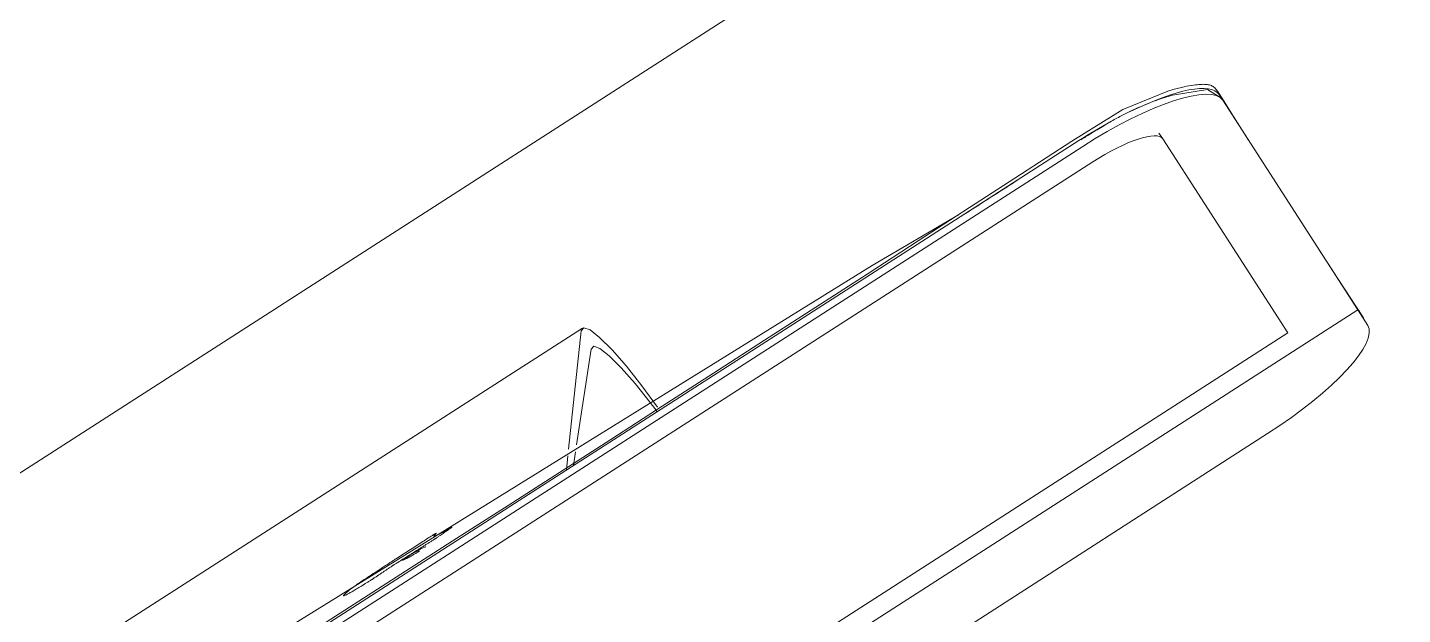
# Model space of a CAD drawing. Header units: metres. Extents: x -71 to 881, y -503 to 661.
# Drawn here: x 187.289 to 187.6742, y 524.0221 to 524.1867 of the extents above; entities that cross this region are included whole.
import ezdxf

# ---------------------------------------------------------------- set-up
doc = ezdxf.new("R2010")
doc.units = ezdxf.units.M
doc.layers.add('07. Mobiliário', color=51, linetype='Continuous', lineweight=5)

msp = doc.modelspace()

# ---------------------------------------------------------------- linework, layer by layer
at = {"layer": '07. Mobiliário'}
msp.add_line((186.9899, 523.87083), (189.18725, 525.28423), dxfattribs=at)
at = {"layer": '07. Mobiliário', "lineweight": 5}
for p, q in [((187.62282, 524.16792), (187.62387, 524.16629)), ((187.62387, 524.16629), (187.66167, 524.10752)), ((187.606, 524.1571), (187.60705, 524.15547)), ((187.58358, 524.15499), (187.20679, 523.91263)), ((187.20784, 523.911), (187.58462, 524.15336)), ((187.60705, 524.15547), (187.64205, 524.10105)), ((187.64205, 524.10105), (187.60705, 524.15547)), ((187.21064, 523.90665), (187.58742, 524.14901)), ((187.58742, 524.14901), (187.21064, 523.90665)), ((187.66167, 524.10752), (187.2176, 523.82188)), ((187.2176, 523.82188), (187.66167, 524.10752)), ((187.66167, 524.10752), (187.66447, 524.10317)), ((187.66259, 524.10644), (187.66201, 524.10734)), ((187.64205, 524.10105), (187.23162, 523.83706)), ((187.23162, 523.83706), (187.64205, 524.10105)), ((187.31231, 524.01737), (187.44451, 524.10241)), ((187.44412, 524.10161), (187.44059, 524.06844)), ((187.44286, 524.06973), (187.44688, 524.09652)), ((187.63643, 524.07282), (187.25965, 523.83046)), ((187.44039, 524.0666), (187.43997, 524.06261)), ((187.44199, 524.06391), (187.44255, 524.06768))]:
    msp.add_line(p, q, dxfattribs=at)
at = {"layer": '07. Mobiliário', "lineweight": 5, "flags": 128}
for points in [[(187.60898, 524.16902), (187.59591, 524.16372), (187.58158, 524.15481), (187.56724, 524.14549), (187.5529, 524.13619), (187.53856, 524.12688), (187.52421, 524.11758), (187.50986, 524.1083), (187.49551, 524.09902), (187.48115, 524.08975), (187.46678, 524.08049), (187.45241, 524.07123), (187.43804, 524.06197), (187.42367, 524.05272), (187.40929, 524.04348), (187.39492, 524.03423), (187.38054, 524.02498), (187.36617, 524.01574), (187.35179, 524.00649), (187.33741, 523.99725), (187.32302, 523.98802), (187.30864, 523.97879), (187.29425, 523.96956), (187.27985, 523.96035)], [(187.60976, 524.16773), (187.61961, 524.16934), (187.62381, 524.16666), (187.6262, 524.1628), (187.62861, 524.15897), (187.63104, 524.15515)], [(187.62377, 524.16673), (187.62365, 524.1669), (187.6236, 524.16698), (187.62276, 524.16829)], [(187.2397, 523.93471), (187.25661, 523.94639), (187.27833, 523.96229), (187.29054, 523.97109), (187.29948, 523.97739), (187.31723, 523.98949), (187.3562, 524.01486), (187.52562, 524.11996), (187.54984, 524.1342)], [(187.65094, 524.12421), (187.65347, 524.1203), (187.656, 524.11641), (187.65851, 524.11257), (187.66098, 524.10884), (187.66328, 524.10527)], [(187.4655, 524.08024), (187.46113, 524.08623), (187.4568, 524.0917), (187.45277, 524.09632), (187.4493, 524.09979), (187.4466, 524.1019), (187.44484, 524.10252), (187.44412, 524.10161)], [(187.44688, 524.09652), (187.44763, 524.09734), (187.44937, 524.09671), (187.452, 524.09466), (187.45536, 524.09131), (187.45926, 524.08687), (187.46347, 524.0816), (187.46541, 524.07901)]]:
    msp.add_lwpolyline(points, dxfattribs=at)
at = {"layer": '07. Mobiliário', "lineweight": 5, "extrusion": (0, 0, -1)}
for centre, major_axis, start_param, end_param in [((187.59022, 524.14465), (0.03364, 0.02164), 4.712389, 6.283185), ((187.58918, 524.14628), (0.03364, 0.02164), 5.131903, 6.283185), ((187.58918, 524.14628), (-0.03364, -0.02164), 1.570796, 1.832596), ((187.59022, 524.14465), (0.01682, 0.01082), 4.712389, 6.283185), ((187.59022, 524.14465), (0.01682, 0.01082), 4.712389, 6.283185), ((187.63083, 524.08153), (-0.03364, -0.02164), 3.141593, 4.712389)]:
    msp.add_ellipse(centre, major_axis=major_axis, ratio=0.258819, start_param=start_param, end_param=end_param, dxfattribs=at)
at = {"layer": '07. Mobiliário', "lineweight": 5}
for points, knots in [([(187.62276, 524.16829), (187.62276, 524.1683), (187.62261, 524.16853), (187.62231, 524.16898), (187.62185, 524.16955), (187.62137, 524.17), (187.62092, 524.17029), (187.62045, 524.1705), (187.61985, 524.17067), (187.61887, 524.17078), (187.61728, 524.17074), (187.61513, 524.17048), (187.61236, 524.16994), (187.61015, 524.16937), (187.60898, 524.16902)], [0.8379263, 0.8379263, 0.8379263, 0.8379263, 0.8382353, 0.8529412, 0.8676471, 0.8823529, 0.8970588, 0.9117647, 0.9264706, 0.9411765, 0.9558824, 0.9705882, 0.9852941, 1, 1, 1, 1]), ([(187.60976, 524.16773), (187.60732, 524.16703), (187.60365, 524.16572), (187.59913, 524.16376), (187.5961, 524.1623), (187.59314, 524.16071), (187.5897, 524.15869), (187.58655, 524.15674), (187.58461, 524.15552), (187.58414, 524.15522)], [0, 0, 0, 0, 0.01724138, 0.02586207, 0.03448276, 0.04310345, 0.05172414, 0.06034483, 0.06309155, 0.06309155, 0.06309155, 0.06309155]), ([(187.56621, 524.1438), (187.56557, 524.14339), (187.56428, 524.14256), (187.56178, 524.14096), (187.5587, 524.13898), (187.55506, 524.13664), (187.55258, 524.13504), (187.55133, 524.13424)], [0.10344828, 0.10344828, 0.10344828, 0.10344828, 0.10775862, 0.11206897, 0.12068966, 0.12931034, 0.13793103, 0.13793103, 0.13793103, 0.13793103]), ([(187.38204, 524.03104), (187.38153, 524.03068), (187.38059, 524.03001), (187.37945, 524.02916), (187.37872, 524.02858), (187.37833, 524.02824), (187.37814, 524.02807), (187.37802, 524.02795), (187.3779, 524.02783), (187.37775, 524.02768), (187.37757, 524.02749), (187.37751, 524.02738), (187.37756, 524.02736), (187.37762, 524.02737), (187.37769, 524.02739), (187.37777, 524.02742), (187.37789, 524.02747), (187.37815, 524.02758), (187.37863, 524.02782), (187.3794, 524.02823), (187.38017, 524.02866), (187.3809, 524.02909), (187.38173, 524.02959), (187.38267, 524.03016), (187.38365, 524.03077), (187.38439, 524.03123), (187.385, 524.03162), (187.38541, 524.03188), (187.38564, 524.03203), (187.38582, 524.03214), (187.38598, 524.03225), (187.38621, 524.03239), (187.3866, 524.03265), (187.38715, 524.03302), (187.38781, 524.03346), (187.38847, 524.03391), (187.38913, 524.03436), (187.38981, 524.03481), (187.39039, 524.0352), (187.3908, 524.03547), (187.39104, 524.03563), (187.39122, 524.03574), (187.3914, 524.03586), (187.39165, 524.03602), (187.39208, 524.0363), (187.39298, 524.03687), (187.39403, 524.03753), (187.39509, 524.0382), (187.39588, 524.0387), (187.39654, 524.03911), (187.39699, 524.03939), (187.39724, 524.03955), (187.39743, 524.03967), (187.39762, 524.03979), (187.39787, 524.03995), (187.39831, 524.04023), (187.39895, 524.04063), (187.39971, 524.04111), (187.40046, 524.04159), (187.4012, 524.04205), (187.40193, 524.04251), (187.40251, 524.04289), (187.40291, 524.04315), (187.40313, 524.0433), (187.4033, 524.0434), (187.40346, 524.04351), (187.40368, 524.04366), (187.40405, 524.04391), (187.40458, 524.04426), (187.40519, 524.04467), (187.40598, 524.04521), (187.40692, 524.04586), (187.40762, 524.04636), (187.40796, 524.0466)], [0, 0, 0, 0, 0.055556, 0.111111, 0.166667, 0.194444, 0.208333, 0.222222, 0.236111, 0.25, 0.277778, 0.305556, 0.319444, 0.326389, 0.333333, 0.340278, 0.347222, 0.361111, 0.388889, 0.416667, 0.444444, 0.458333, 0.472222, 0.5, 0.513889, 0.527778, 0.541667, 0.548611, 0.552083, 0.555556, 0.559028, 0.5625, 0.569444, 0.583333, 0.597222, 0.611111, 0.625, 0.638889, 0.652778, 0.659722, 0.663194, 0.666667, 0.670139, 0.673611, 0.680556, 0.694444, 0.722222, 0.736111, 0.75, 0.763889, 0.770833, 0.774306, 0.777778, 0.78125, 0.784722, 0.791667, 0.805556, 0.819444, 0.833333, 0.847222, 0.861111, 0.875, 0.881944, 0.885417, 0.888889, 0.892361, 0.895833, 0.902778, 0.916667, 0.930556, 0.944444, 0.972222, 1, 1, 1, 1]), ([(187.40796, 524.0466), (187.40736, 524.04626), (187.40653, 524.0458), (187.40557, 524.04529), (187.40492, 524.04495), (187.40434, 524.04466), (187.40392, 524.04445), (187.40362, 524.04431), (187.40341, 524.04422), (187.40325, 524.04415), (187.40315, 524.04411), (187.40309, 524.04409), (187.40305, 524.04407), (187.40301, 524.04406), (187.40297, 524.04404), (187.40291, 524.04403), (187.40285, 524.04404), (187.4029, 524.04416), (187.40311, 524.04439), (187.40344, 524.04473), (187.40366, 524.04497), (187.40341, 524.04487), (187.4031, 524.0447), (187.40283, 524.04454), (187.40255, 524.04437), (187.40224, 524.04417), (187.40162, 524.04378), (187.40008, 524.0428), (187.39725, 524.04098), (187.39421, 524.039), (187.39228, 524.03775), (187.3914, 524.03719), (187.39094, 524.03688), (187.3906, 524.03667), (187.39028, 524.03646), (187.38986, 524.03618), (187.38913, 524.03571), (187.38772, 524.03479), (187.38584, 524.03356), (187.38381, 524.03222), (187.3826, 524.03142), (187.38204, 524.03104)], [0, 0, 0, 0, 0.0625, 0.09375, 0.125, 0.15625, 0.1875, 0.203125, 0.21875, 0.234375, 0.242188, 0.246094, 0.25, 0.253906, 0.257812, 0.265625, 0.28125, 0.3125, 0.34375, 0.375, 0.4375, 0.46875, 0.484375, 0.5, 0.507812, 0.515625, 0.53125, 0.5625, 0.625, 0.6875, 0.71875, 0.734375, 0.742188, 0.75, 0.757812, 0.765625, 0.78125, 0.8125, 0.875, 0.9375, 1, 1, 1, 1]), ([(187.39407, 524.0374), (187.39405, 524.03734), (187.39414, 524.03731), (187.39464, 524.03752), (187.39525, 524.03783), (187.39598, 524.03823), (187.3969, 524.03875), (187.39796, 524.03938), (187.39853, 524.03973), (187.39882, 524.0399)], [0, 0, 0, 0, 0.1666667, 0.3333333, 0.4166667, 0.5, 0.6666667, 0.75, 0.8333333, 0.8333333, 0.8333333, 0.8333333])]:
    msp.add_open_spline(points, degree=3, knots=knots, dxfattribs=at)
msp.add_open_spline([(187.4006, 524.04101), (187.40066, 524.04122), (187.39964, 524.04082), (187.39631, 524.03881), (187.39407, 524.0374)], degree=3, dxfattribs=at)

doc.saveas('drawing.dxf')
